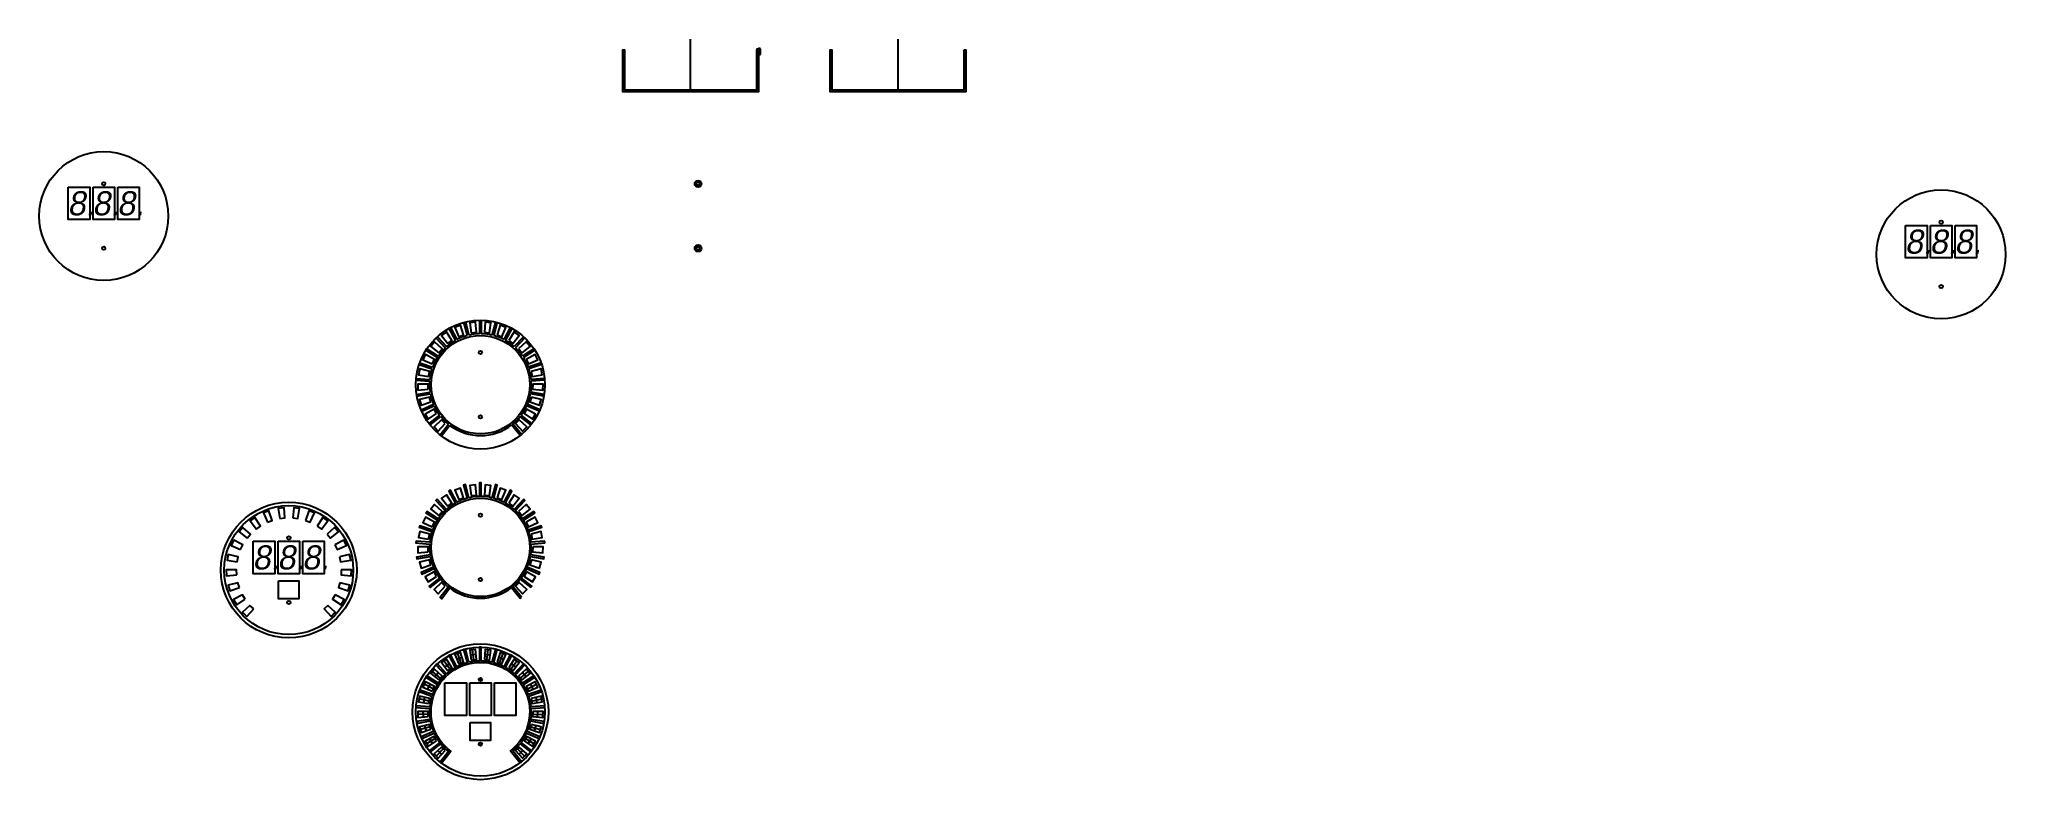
# Model space of a CAD drawing. Header units: millimetres. Extents: x 54 to 1212, y -199 to 238.
import ezdxf

# ---------------------------------------------------------------- set-up
doc = ezdxf.new("R2010")
doc.units = ezdxf.units.MM
doc.styles.add('LCD', font='PMDG_LCD.ttf')

msp = doc.modelspace()

# ---------------------------------------------------------------- linework, layer by layer
for p, q in [((437.7, 231.5, 30), (437.7, 237.7, 30)), ((559.9, 231.5, 30), (559.9, 237.7, 30)), ((437.7, 207.8, 30), (437.7, 231.5, 30)), ((477.7, 231.5, 30), (477.7, 226.5, 30)), ((559.9, 207.8, 30), (559.9, 231.5, 30)), ((599.9, 231.5, 30), (599.9, 226.5, 30)), ((304, 70.9), (306, 63.1)), ((305, 71.1), (307, 63.3)), ((313.4, 72.1), (313.4, 64.1)), ((314.4, 72.1), (314.4, 64.1)), ((322.7, 71.1), (320.7, 63.3)), ((323.7, 70.9), (321.7, 63.1)), ((287.7, 61.8), (293.2, 55.9)), ((288.5, 62.4), (293.9, 56.6)), ((295.3, 67.3), (299.1, 60.3)), ((296.2, 67.8), (300, 60.8)), ((331.5, 67.8), (327.7, 60.8)), ((332.4, 67.3), (328.6, 60.3)), ((339.2, 62.4), (333.8, 56.6)), ((340, 61.8), (334.5, 55.9)), ((278.1, 47), (285.6, 44.4)), ((281.8, 54.5), (288.5, 50.1)), ((282.3, 55.3), (289, 51)), ((345.4, 55.3), (338.7, 51)), ((345.9, 54.5), (339.2, 50.1)), ((349.6, 47), (342.1, 44.4)), ((275.9, 36.8), (283.9, 36.1)), ((276, 37.8), (284, 37.1)), ((277.8, 46), (285.3, 43.4)), ((350, 46), (342.4, 43.4)), ((351.7, 37.8), (343.7, 37.1)), ((351.8, 36.8), (343.8, 36.1)), ((276.3, 28.4), (284.2, 29.7)), ((276.5, 27.4), (284.3, 28.7)), ((351.2, 27.4), (343.4, 28.7)), ((351.4, 28.4), (343.5, 29.7)), ((278.9, 19.3), (286.2, 22.6)), ((279.3, 18.4), (286.6, 21.6)), ((283.6, 11.2), (289.9, 16.1)), ((284.2, 10.4), (290.5, 15.3)), ((343.5, 10.4), (337.2, 15.3)), ((344.1, 11.2), (337.8, 16.1)), ((348.4, 18.4), (341.1, 21.6)), ((348.8, 19.3), (341.5, 22.6)), ((290.1, 4.5), (295, 10.8)), ((290.9, 3.9), (295.8, 10.2)), ((337.2, 4.1), (332.2, 10.4)), ((338, 4.8), (333, 11)), ((303.1, -126.6), (300, -127.8)), ((302.6, -130), (300.5, -124.4)), ((311.3, -124.9), (308.1, -125.3)), ((310, -128.1), (309.3, -122.1)), ((319.7, -125.3), (316.4, -124.9)), ((317.7, -128.1), (318.4, -122.1)), ((327.7, -127.8), (324.6, -126.6)), ((325.1, -130), (327.3, -124.4)), ((290.3, -138.8), (285.7, -134.9)), ((289.1, -135.6), (287, -138.1)), ((295.9, -133.6), (292.4, -128.7)), ((295.5, -130.2), (292.9, -132.1)), ((313.9, -140.7), (313.9, -138.7)), ((331.8, -133.6), (335.3, -128.7)), ((334.8, -132.1), (332.2, -130.2)), ((337.4, -138.8), (342, -134.9)), ((340.7, -138.1), (338.6, -135.6)), ((281, -150.2), (280.4, -153.4)), ((286.1, -145.2), (280.7, -142.5)), ((284.1, -142.4), (282.7, -145.3)), ((314.9, -139.7), (312.9, -139.7)), ((341.6, -145.2), (347, -142.5)), ((345, -145.3), (343.6, -142.4)), ((347.3, -153.4), (346.7, -150.2)), ((283, -160), (277, -160.2)), ((283.6, -152.4), (277.8, -151.1)), ((280, -158.5), (280.1, -161.7)), ((344.1, -152.4), (349.9, -151.1)), ((344.7, -160), (350.7, -160.2)), ((347.6, -161.7), (347.7, -158.5)), ((284.3, -167.5), (278.5, -169.2)), ((280.9, -166.8), (281.9, -169.9)), ((343.4, -167.5), (349.2, -169.2)), ((345.8, -169.9), (346.8, -166.8)), ((287.3, -174.5), (282.2, -177.6)), ((283.9, -174.6), (285.6, -177.4)), ((292, -180.5), (287.8, -184.8)), ((288.8, -181.5), (291.1, -183.8)), ((314.9, -177.7), (312.9, -177.7)), ((313.9, -178.7), (313.9, -176.7)), ((335.7, -180.5), (339.9, -184.8)), ((336.6, -183.8), (338.9, -181.5)), ((340.4, -174.5), (345.5, -177.6)), ((342.1, -177.4), (343.8, -174.6))]:
    msp.add_line(p, q)
at = {"elevation": 30}
msp.add_lwpolyline([(478.9, 228.7), (478.9, 231.7, 0.414214), (478.4, 232.2), (477.7, 232.2), (477.7, 231.9), (476.7, 231.9), (476.7, 231.7), (477.9, 231.7), (477.9, 228.7)], format="xyb", close=True, dxfattribs=at)
for points in [[(476.7, 231.5), (477.7, 231.5), (477.7, 206.8), (397.7, 206.8), (397.7, 231.5), (398.7, 231.5), (398.7, 230.5), (398.7, 207.8), (476.7, 207.8), (476.7, 230.5)], [(598.9, 231.5), (599.9, 231.5), (599.9, 206.8), (519.9, 206.8), (519.9, 231.5), (520.9, 231.5), (520.9, 230.5), (520.9, 207.8), (598.9, 207.8), (598.9, 230.5)]]:
    msp.add_lwpolyline(points, close=True, dxfattribs=at)
at = {"color": 5}
for points, elevation in [([(71.1, 150.5), (83.7, 150.5), (83.7, 131.4), (71.1, 131.4)], 8.1), ([(85.7, 150.5), (98.3, 150.5), (98.3, 131.4), (85.7, 131.4)], 8.1), ([(100.3, 150.5), (112.9, 150.5), (112.9, 131.4), (100.3, 131.4)], 8.1), ([(1153.5, 127.9), (1166.1, 127.9), (1166.1, 108.8), (1153.5, 108.8)], 25.3), ([(1168.1, 127.9), (1180.7, 127.9), (1180.7, 108.8), (1168.1, 108.8)], 25.3), ([(1182.7, 127.9), (1195.3, 127.9), (1195.3, 108.8), (1182.7, 108.8)], 25.3)]:
    msp.add_lwpolyline(points, close=True, dxfattribs=dict(at, elevation=elevation))
at = {"color": 2}
for points in [[(308.5, 64.6), (311.5, 65), (311, 70.9), (307.6, 70.5)], [(316.2, 65), (319.2, 64.6), (320.1, 70.5), (316.7, 70.9)], [(294.7, 58.4), (297.1, 60.1), (293.9, 65.2), (291, 63.1)], [(301.2, 62.3), (304, 63.4), (302.1, 69.1), (298.8, 67.8)], [(323.7, 63.4), (326.5, 62.3), (328.9, 67.8), (325.6, 69.1)], [(294.7, -37.5), (297.1, -35.8), (293.9, -30.8), (291, -32.8)], [(301.2, -33.6), (304, -32.5), (302.1, -26.8), (298.8, -28.1)], [(308.5, -31.3), (311.5, -31), (311, -25), (307.6, -25.4)], [(316.2, -31), (319.2, -31.3), (320.1, -25.4), (316.7, -25)], [(323.7, -32.5), (326.5, -33.6), (328.9, -28.1), (325.6, -26.8)], [(181.9, -51), (184.3, -49.2), (181, -44.2), (178.2, -46.2)], [(188.4, -47), (191.2, -45.9), (189.3, -40.2), (186, -41.5)], [(195.7, -44.8), (198.7, -44.4), (198.2, -38.4), (194.7, -38.9)], [(203.4, -44.4), (206.3, -44.8), (207.3, -38.9), (203.9, -38.4)], [(210.8, -45.9), (213.6, -47), (216.1, -41.5), (212.8, -40.2)]]:
    msp.add_lwpolyline(points, close=True, dxfattribs=at)
at = {"color": 3}
for points in [[(289.3, 52.9), (291.3, 55.2), (286.9, 59.3), (284.6, 56.6)], [(285.5, 46.4), (286.8, 49), (281.5, 51.9), (280, 48.8)], [(283.3, 39), (284, 41.9), (278.1, 43.4), (277.4, 40)], [(283.1, 31.4), (283, 34.4), (277, 34.4), (277.1, 30.9)], [(284.7, 23.9), (283.8, 26.8), (278, 25.3), (279, 22)], [(288.1, 17.1), (286.6, 19.6), (281.3, 16.8), (283.1, 13.8)], [(293.1, 11.3), (291, 13.4), (286.6, 9.3), (289, 6.8)], [(285.5, -49.6), (286.8, -46.9), (281.5, -44), (280, -47.2)], [(289.3, -43), (291.3, -40.7), (286.9, -36.6), (284.6, -39.3)], [(172.6, -63), (174, -60.3), (168.7, -57.5), (167.1, -60.6)], [(176.5, -56.4), (178.4, -54.1), (174, -50.1), (171.8, -52.7)], [(283.3, -56.9), (284, -54), (278.1, -52.5), (277.4, -55.9)], [(170.5, -70.4), (171.1, -67.4), (165.3, -65.9), (164.6, -69.4)], [(283.1, -64.5), (283, -61.5), (277, -61.5), (277.1, -65)], [(284.7, -72), (283.8, -69.1), (278, -70.6), (279, -74)], [(170.3, -78), (170.1, -75), (164.1, -75), (164.3, -78.5)], [(288.1, -78.9), (286.6, -76.3), (281.3, -79.1), (283.1, -82.1)], [(171.9, -85.5), (171, -82.6), (165.2, -84.1), (166.2, -87.4)], [(175.3, -92.3), (173.7, -89.7), (168.5, -92.6), (170.3, -95.6)], [(293.1, -84.7), (291, -82.5), (286.6, -86.6), (289, -89.1)], [(180.3, -98.1), (178.1, -96), (173.7, -100), (176.2, -102.5)]]:
    msp.add_lwpolyline(points, close=True, dxfattribs=at)
at = {"color": 1}
for points in [[(330.6, 60.1), (333, 58.4), (336.7, 63.1), (333.8, 65.2)], [(336.4, 55.2), (338.4, 52.9), (343.1, 56.6), (340.8, 59.3)], [(340.9, 49), (342.2, 46.4), (347.7, 48.8), (346.2, 51.9)], [(343.7, 41.9), (344.4, 39), (350.3, 40), (349.6, 43.4)], [(343.9, 26.8), (343, 23.9), (348.7, 22), (349.7, 25.3)], [(344.7, 34.4), (344.6, 31.4), (350.6, 30.9), (350.8, 34.4)], [(336.7, 13.4), (334.6, 11.3), (338.7, 6.8), (341.2, 9.3)], [(341.1, 19.6), (339.6, 17.1), (344.6, 13.8), (346.4, 16.8)], [(330.6, -35.8), (333, -37.5), (336.7, -32.8), (333.8, -30.8)], [(217.7, -49.2), (220.2, -51), (223.9, -46.2), (221, -44.2)], [(336.4, -40.7), (338.4, -43), (343.1, -39.3), (340.8, -36.6)], [(340.9, -46.9), (342.2, -49.6), (347.7, -47.2), (346.2, -44)], [(223.6, -54.1), (225.5, -56.4), (230.3, -52.7), (228, -50.1)], [(228.1, -60.3), (229.4, -63), (234.9, -60.6), (233.4, -57.5)], [(343.7, -54), (344.4, -56.9), (350.3, -55.9), (349.6, -52.5)], [(230.9, -67.4), (231.5, -70.4), (237.5, -69.4), (236.7, -65.9)], [(343.9, -69.1), (343, -72), (348.7, -74), (349.7, -70.6)], [(344.7, -61.5), (344.6, -64.5), (350.6, -65), (350.8, -61.5)], [(231.9, -75), (231.8, -78), (237.8, -78.5), (237.9, -75)], [(341.1, -76.3), (339.6, -78.9), (344.6, -82.1), (346.4, -79.1)], [(228.3, -89.7), (226.8, -92.3), (231.8, -95.6), (233.6, -92.6)], [(231, -82.6), (230.2, -85.5), (235.9, -87.4), (236.9, -84.1)], [(336.7, -82.5), (334.6, -84.7), (338.7, -89.1), (341.2, -86.6)], [(223.9, -96), (221.8, -98.1), (225.9, -102.5), (228.3, -100)]]:
    msp.add_lwpolyline(points, close=True, dxfattribs=at)
for points in [[(343.5, -85.5, 0.006579), (344.1, -84.7), (337.8, -79.8, 0.053723), (341.1, -74.3), (348.4, -77.5, 0.006579), (348.8, -76.6), (341.5, -73.4, 0.053723), (343.4, -67.2), (351.2, -68.5, 0.006579), (351.4, -67.5), (343.5, -66.2, 0.053723), (343.8, -59.8), (351.8, -59.1, 0.006579), (351.7, -58.1), (343.7, -58.8, 0.053723), (342.4, -52.5), (350, -49.9, 0.006579), (349.6, -49), (342.1, -51.6, 0.053723), (339.2, -45.8), (345.9, -41.4, 0.006579), (345.4, -40.6), (338.7, -44.9, 0.053723), (334.5, -40), (340, -34.2, 0.006579), (339.2, -33.5), (333.8, -39.4, 0.053723), (328.6, -35.6), (332.4, -28.6, 0.006579), (331.5, -28.1), (327.7, -35.2, 0.053723), (321.7, -32.8), (323.7, -25.1, 0.006579), (322.7, -24.8), (320.7, -32.6, 0.053723), (314.4, -31.8), (314.4, -23.8, 0.006579), (313.4, -23.8), (313.4, -31.8, 0.053723), (307, -32.6), (305, -24.8, 0.006579), (304, -25.1), (306, -32.8, 0.053723), (300, -35.2), (296.2, -28.1, 0.006579), (295.3, -28.6), (299.1, -35.6, 0.053723), (293.9, -39.4), (288.5, -33.5, 0.006579), (287.7, -34.2), (293.2, -40, 0.053723), (289, -44.9), (282.3, -40.6, 0.006579), (281.8, -41.4), (288.5, -45.8, 0.053723), (285.6, -51.6), (278.1, -49, 0.006579), (277.8, -49.9), (285.3, -52.5, 0.053723), (284, -58.8), (276, -58.1, 0.006579), (275.9, -59.1), (283.9, -59.8, 0.053723), (284.2, -66.2), (276.3, -67.5, 0.006579), (276.5, -68.5), (284.3, -67.2, 0.053723), (286.2, -73.4), (278.9, -76.6, 0.006579), (279.3, -77.5), (286.6, -74.3, 0.053723), (289.9, -79.8), (283.6, -84.7, 0.006579), (284.2, -85.5), (290.5, -80.6, 0.053723), (295, -85.1), (290.1, -91.4, 0.006579), (290.9, -92.1), (295.8, -85.7, 0.337461), (332.2, -85.5), (337.2, -91.8, 0.006579), (338, -91.2)], [(338, -91.2), (333, -84.9, 0.050614), (337.2, -80.6), (343.5, -85.5)], [(343.5, -182.4, 0.006579), (344.1, -181.7), (337.8, -176.7, 0.053723), (341.1, -171.2), (348.4, -174.4, 0.006579), (348.8, -173.5), (341.5, -170.3, 0.053723), (343.4, -164.1), (351.2, -165.5, 0.006579), (351.4, -164.5), (343.5, -163.2, 0.053723), (343.8, -156.7), (351.8, -156.1, 0.006579), (351.7, -155.1), (343.7, -155.7, 0.053723), (342.4, -149.4), (350, -146.8, 0.006579), (349.6, -145.9), (342.1, -148.5, 0.053723), (339.2, -142.7), (345.9, -138.3, 0.006579), (345.4, -137.5), (338.7, -141.9, 0.053723), (334.5, -137), (340, -131.1, 0.006579), (339.2, -130.4), (333.8, -136.3, 0.053723), (328.6, -132.6), (332.4, -125.5, 0.006579), (331.5, -125.1), (327.7, -132.1, 0.053723), (321.7, -129.8), (323.7, -122, 0.006579), (322.7, -121.8), (320.7, -129.5, 0.053723), (314.4, -128.7), (314.4, -120.7, 0.006579), (313.4, -120.7), (313.4, -128.7, 0.053723), (307, -129.5), (305, -121.8, 0.006579), (304, -122), (306, -129.8, 0.053723), (300, -132.1), (296.2, -125.1, 0.006579), (295.3, -125.5), (299.1, -132.6, 0.053723), (293.9, -136.3), (288.5, -130.4, 0.006579), (287.7, -131.1), (293.2, -137, 0.053723), (289, -141.9), (282.3, -137.5, 0.006579), (281.8, -138.3), (288.5, -142.7, 0.053723), (285.6, -148.5), (278.1, -145.9, 0.006579), (277.8, -146.8), (285.3, -149.4, 0.053723), (284, -155.7), (276, -155.1, 0.006579), (275.9, -156.1), (283.9, -156.7, 0.053723), (284.2, -163.2), (276.3, -164.5, 0.006579), (276.5, -165.5), (284.3, -164.1, 0.053723), (286.2, -170.3), (278.9, -173.5, 0.006579), (279.3, -174.4), (286.6, -171.2, 0.053723), (289.9, -176.7), (283.6, -181.7, 0.006579), (284.2, -182.4), (290.5, -177.5, 0.053723), (295, -182.1), (290.1, -188.4, 0.006579), (290.9, -189), (296.4, -181.9, -2.966122), (331.6, -181.7), (337.2, -188.7, 0.006579), (338, -188.1)], [(338, -188.1), (333, -181.8, 0.050614), (337.2, -177.5), (343.5, -182.4)]]:
    msp.add_lwpolyline(points, format="xyb")
at = {"color": 5}
for points in [[(180.1, -58.2), (192.7, -58.2), (192.7, -77.3), (180.1, -77.3)], [(194.7, -58.2), (207.3, -58.2), (207.3, -77.3), (194.7, -77.3)], [(209.3, -58.2), (221.9, -58.2), (221.9, -77.3), (209.3, -77.3)]]:
    msp.add_lwpolyline(points, close=True, dxfattribs=at)
for points in [[(195, -81.6), (207, -81.6), (207, -92.2), (195, -92.2)], [(301.2, -130.5), (304, -129.4), (302.1, -123.7), (298.8, -125)], [(308.5, -128.3), (311.5, -127.9), (311, -121.9), (307.6, -122.4)], [(316.2, -127.9), (319.2, -128.3), (320.1, -122.4), (316.7, -121.9)], [(323.7, -129.4), (326.5, -130.5), (328.9, -125), (325.6, -123.7)], [(289.3, -139.9), (291.3, -137.6), (286.9, -133.6), (284.6, -136.2)], [(294.7, -134.5), (297.1, -132.7), (293.9, -127.7), (291, -129.7)], [(330.6, -132.7), (333, -134.5), (336.7, -129.7), (333.8, -127.7)], [(336.4, -137.6), (338.4, -139.9), (343.1, -136.2), (340.8, -133.6)], [(283.3, -153.8), (284, -150.9), (278.1, -149.4), (277.4, -152.9)], [(285.5, -146.5), (286.8, -143.8), (281.5, -141), (280, -144.1)], [(293, -141.7), (305.6, -141.7), (305.6, -160.8), (293, -160.8)], [(307.6, -141.7), (320.2, -141.7), (320.2, -160.8), (307.6, -160.8)], [(322.2, -141.7), (334.8, -141.7), (334.8, -160.8), (322.2, -160.8)], [(340.9, -143.8), (342.2, -146.5), (347.7, -144.1), (346.2, -141)], [(343.7, -150.9), (344.4, -153.8), (350.3, -152.9), (349.6, -149.4)], [(283.1, -161.5), (283, -158.5), (277, -158.5), (277.1, -162)], [(344.7, -158.5), (344.6, -161.5), (350.6, -162), (350.8, -158.5)], [(284.7, -169), (283.8, -166.1), (278, -167.6), (279, -170.9)], [(288.1, -175.8), (286.6, -173.2), (281.3, -176.1), (283.1, -179.1)], [(307.8, -165.1), (319.9, -165.1), (319.9, -175.7), (307.8, -175.7)], [(341.1, -173.2), (339.6, -175.8), (344.6, -179.1), (346.4, -176.1)], [(343.9, -166.1), (343, -169), (348.7, -170.9), (349.7, -167.6)], [(293.1, -181.6), (291, -179.5), (286.6, -183.5), (289, -186)], [(336.7, -179.5), (334.6, -181.6), (338.7, -186), (341.2, -183.5)]]:
    msp.add_lwpolyline(points, close=True)
for centre, radius in [((92, 133.5), 38), ((92, 152.5), 1), ((442.1, 152.5, 1), 2), ((442.1, 152.5, 1), 1), ((1174.4, 110.9, 17.2), 38), ((1174.4, 129.9, 17.2), 1), ((442.1, 114.5, 1), 2), ((92, 114.5), 1), ((442.1, 114.5, 1), 1), ((1174.4, 91.9, 17.2), 1), ((313.9, 34.1), 38), ((313.9, 34.1), 29), ((313.9, 53.1), 1), ((313.9, 15.1), 1), ((313.9, -61.8), 29), ((201, -75.2), 40), ((201, -75.2), 38), ((313.9, -42.8), 1), ((201, -56.2), 1), ((313.9, -80.8), 1), ((201, -94.2), 1), ((313.9, -158.7), 40), ((313.9, -158.7), 38), ((313.9, -139.7), 1), ((313.9, -177.7), 1)]:
    msp.add_circle(centre, radius)
for start, end in [(119.376, 131.6766), (105.1655, 117.4661), (90.955, 103.2556), (76.7444, 89.045), (62.5339, 74.8345), (48.3234, 60.624), (147.7971, 160.0977), (133.5866, 145.8871), (34.1129, 46.4134), (19.9023, 32.2029), (176.2181, 188.5187), (162.0076, 174.3082), (5.6918, 17.9924), (351.4813, 3.7819), (190.4287, 202.7292), (337.2708, 349.5713), (204.6392, 216.9398), (218.8497, 231.1503), (309.5602, 321.1503), (323.0602, 335.3608), (233.0602, 307.6503)]:
    msp.add_arc((313.9, 34.1), 30, start, end)

# ---------------------------------------------------------------- texts
at = {"color": 5, "style": 'LCD', "oblique": 10}
for p in [(70.7, 133.9, 8.1), (85.3, 133.9, 8.1), (99.9, 133.9, 8.1), (1153.1, 111.3, 25.3), (1167.7, 111.3, 25.3), (1182.3, 111.3, 25.3), (179.7, -74.8), (194.3, -74.8), (208.9, -74.8)]:
    msp.add_text('8.', height=14.22, dxfattribs=at).set_placement(p)

doc.saveas('drawing.dxf')
